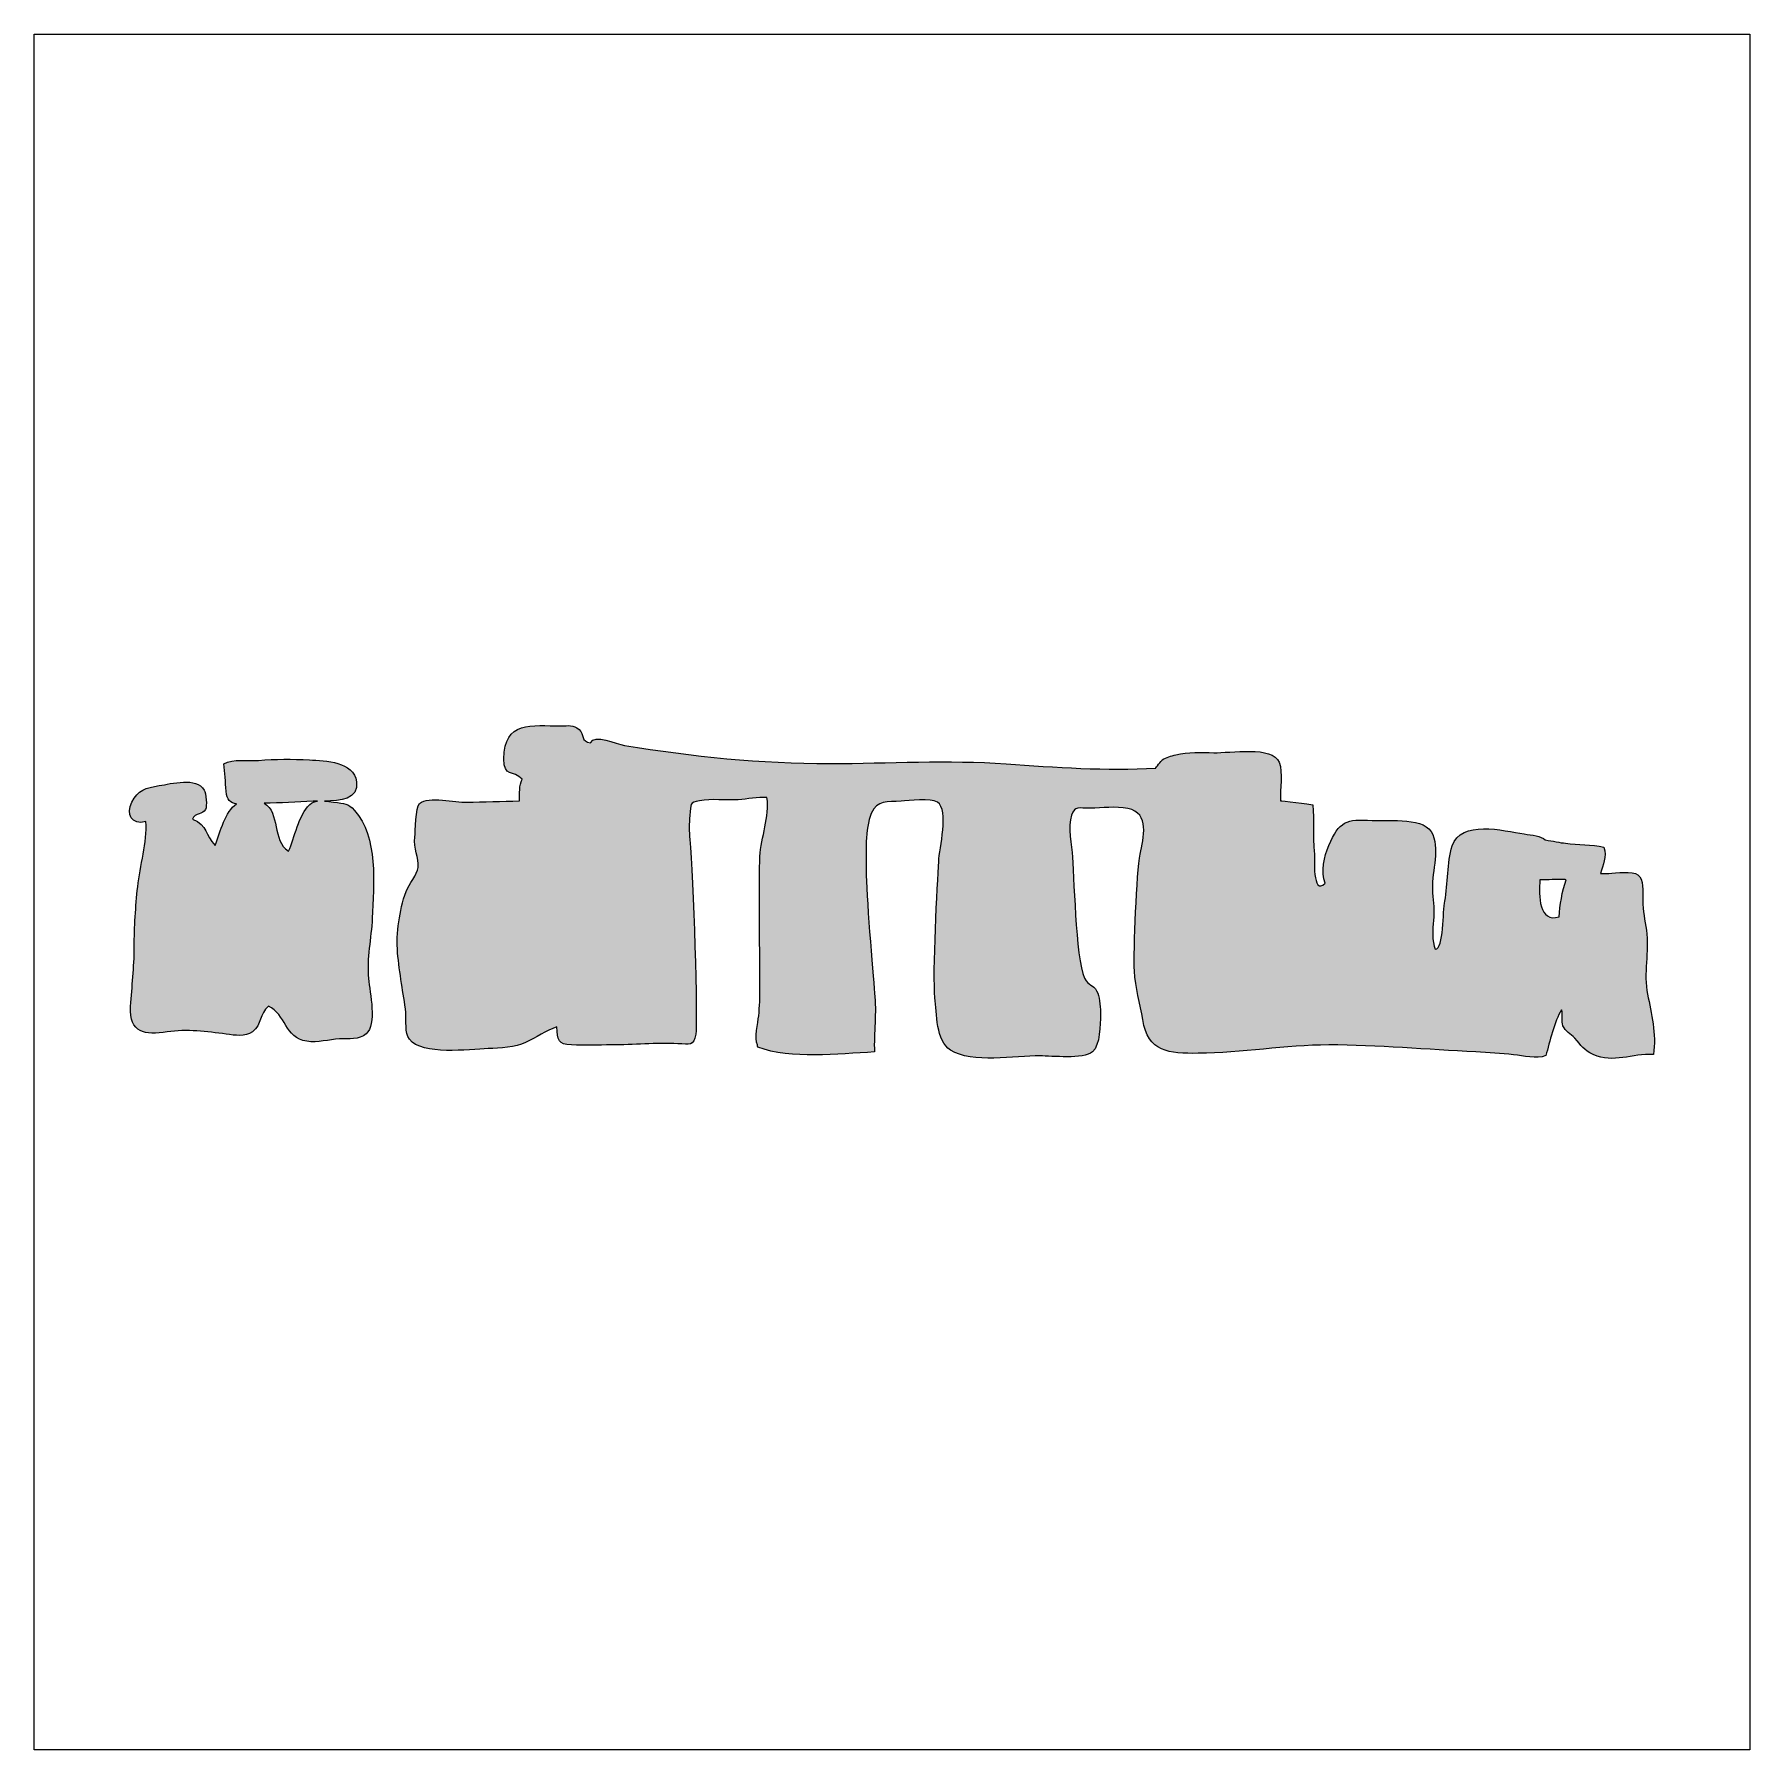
# Model space of a CAD drawing. Header units: inches. Extents: x 0 to 114, y 0 to 114.
import ezdxf

# ---------------------------------------------------------------- set-up
doc = ezdxf.new("R2010")
doc.units = ezdxf.units.IN
doc.header["$MEASUREMENT"] = 0
doc.layers.add('Image Background', color=7, linetype='Continuous')
doc.layers.add('Layer 1', color=7, linetype='Continuous')
picture_1 = doc.add_image_def('image1.png', size_in_pixel=(1350, 1350))

msp = doc.modelspace()

# ---------------------------------------------------------------- hatches: boundary and pattern name
at = {"layer": 'Layer 1', "true_color": 0x929d79}
h = msp.add_hatch(color=252, dxfattribs=at)
h.dxf.hatch_style = 2
edge = h.paths.add_edge_path()
edge.add_spline(control_points=[(107.49, 50.34), (107.21, 51.7), (107.61, 53.19), (107.42, 54.6), (107.32, 55.3), (107.17, 55.86), (107.17, 56.62), (107.18, 57.17), (107.25, 58.02), (106.85, 58.3), (106.49, 58.56), (105.38, 58.41), (104.92, 58.39), (104.75, 58.38), (104.56, 58.38), (104.37, 58.38), (104.48, 58.97), (104.82, 59.48), (104.59, 60.14), (103.74, 60.32), (102.88, 60.31), (102.02, 60.4), (101.69, 60.43), (101.17, 60.55), (100.68, 60.62), (100.39, 60.9), (99.81, 60.94), (99.27, 61.02), (97.88, 61.25), (95.04, 61.96), (94.48, 60.22), (94.11, 59.08), (94.22, 57.72), (93.98, 56.54), (93.85, 55.92), (93.93, 53.34), (93.35, 53.33), (93.12, 53.89), (93.17, 54.65), (93.23, 55.25), (93.3, 55.92), (93.22, 56.47), (93.17, 57.09), (93.06, 58.36), (93.65, 59.79), (93.19, 60.98), (92.72, 62.17), (90.37, 61.85), (89.15, 61.92), (87.4, 62.03), (86.96, 61.87), (86.25, 60.24), (85.95, 59.54), (85.71, 58.49), (86.02, 57.74), (85.13, 56.84), (85.32, 59.47), (85.29, 59.83), (85.19, 60.87), (85.28, 61.91), (85.19, 62.96), (85.03, 63.01), (83.04, 63.25), (83.04, 63.23), (83, 64.02), (83.21, 65.06), (82.95, 65.79), (82.55, 66.92), (79.64, 66.4), (78.59, 66.43), (77.76, 66.45), (76.88, 66.48), (76.06, 66.29), (75.76, 66.22), (75.41, 66.14), (75.16, 65.95), (75.11, 65.91), (74.69, 65.4), (74.73, 65.4), (71.45, 65.21), (68.01, 65.46), (64.76, 65.69), (60.89, 65.97), (56.93, 65.71), (53.02, 65.71), (48.37, 65.71), (43.9, 66.17), (39.33, 66.92), (38.74, 67.02), (37.32, 67.7), (37.07, 67.09), (36.4, 67.17), (36.66, 67.66), (36.3, 67.98), (35.92, 68.32), (35.56, 68.22), (35.13, 68.22), (33.09, 68.22), (31.32, 68.59), (31.29, 66.03), (31.27, 64.76), (31.91, 65.31), (32.5, 64.66), (32.29, 64.23), (32.35, 63.73), (32.32, 63.23), (31.14, 63.17), (29.97, 63.18), (28.79, 63.13), (28.08, 63.11), (26.27, 63.57), (25.67, 63.04), (25.4, 62.79), (25.41, 61.19), (25.35, 60.8), (25.24, 60.07), (25.64, 59.43), (25.57, 58.79), (25.52, 58.29), (24.96, 57.69), (24.77, 57.18), (24.53, 56.54), (24.39, 55.83), (24.28, 55.17), (24.05, 53.74), (24.26, 52.47), (24.47, 51.06), (24.56, 50.42), (24.69, 49.77), (24.75, 49.13), (24.8, 48.61), (24.67, 47.75), (24.99, 47.34), (25.85, 46.25), (28.96, 46.66), (30.24, 46.72), (31.04, 46.75), (32.04, 46.79), (32.74, 47.12), (33.44, 47.44), (34.09, 47.93), (34.81, 48.16), (34.87, 47.27), (34.89, 47), (35.79, 46.96), (36.68, 46.92), (37.57, 46.96), (38.45, 46.96), (39.94, 46.96), (41.41, 47.12), (42.88, 47.04), (43.68, 47), (43.92, 46.85), (44.08, 47.68), (44.21, 48.35), (43.92, 58.28), (43.68, 60.64), (43.62, 61.21), (43.63, 61.68), (43.68, 62.25), (43.76, 63.01), (43.64, 63.12), (44.32, 63.23), (45.13, 63.37), (46.07, 63.26), (46.9, 63.29), (47.52, 63.32), (48.2, 63.52), (48.82, 63.44), (49.02, 62.2), (48.41, 60.78), (48.35, 59.51), (48.27, 58.05), (48.35, 52.28), (48.35, 50.82), (48.35, 50.16), (48.33, 49.51), (48.27, 48.89), (48.22, 48.43), (47.97, 47.4), (48.19, 46.96), (48.17, 46.91), (48.18, 46.86), (48.2, 46.81), (50.47, 45.98), (53.5, 46.37), (55.98, 46.49), (55.93, 47.76), (56.13, 49.11), (55.99, 50.42), (55.86, 51.78), (55.43, 57.19), (55.43, 58.55), (55.43, 59.71), (55.33, 61.34), (55.77, 62.39), (56.16, 63.3), (56.85, 63.16), (57.76, 63.2), (58.27, 63.22), (59.73, 63.44), (60.18, 63.14), (60.98, 62.6), (60.3, 60.04), (60.26, 59.19), (60.18, 57.7), (59.85, 51.69), (60.01, 50.1), (60.12, 49.06), (60.09, 47.23), (61.04, 46.62), (62.48, 45.7), (65.36, 46.24), (67.01, 46.23), (67.8, 46.23), (69.89, 45.98), (70.52, 46.51), (71.01, 46.91), (71.04, 48.37), (71.04, 48.97), (71.04, 49.38), (71.01, 50.02), (70.86, 50.4), (70.67, 50.92), (70.37, 50.88), (70.08, 51.22), (69.44, 51.97), (69.29, 57.67), (69.18, 59.47), (69.13, 60.24), (68.84, 61.52), (69.11, 62.26), (69.35, 62.93), (69.6, 62.72), (70.34, 62.73), (71.18, 62.74), (72.04, 62.89), (72.87, 62.71), (74.35, 62.4), (73.91, 60.77), (73.69, 59.67), (73.45, 58.46), (73.23, 53.24), (73.3, 51.87), (73.35, 50.8), (73.7, 49.69), (73.86, 48.65), (74.2, 46.47), (75.6, 46.38), (77.56, 46.4), (80.47, 46.42), (83.35, 46.96), (86.25, 46.96), (89.51, 46.96), (92.83, 46.65), (96.05, 46.49), (96.91, 46.45), (97.73, 46.4), (98.56, 46.31), (99.24, 46.24), (100.07, 45.99), (100.72, 46.25), (100.99, 47.15), (101.26, 48.55), (101.77, 49.29), (101.86, 48.97), (101.75, 48.54), (101.86, 48.24), (102.02, 47.83), (102.37, 47.73), (102.65, 47.42), (103.11, 46.9), (103.19, 46.63), (103.88, 46.32), (105.24, 45.71), (106.44, 46.39), (107.89, 46.33), (108.09, 47.7), (107.76, 49.04), (107.49, 50.34)], knot_values=[0, 0, 0, 0, 1, 1, 1, 2, 2, 2, 3, 3, 3, 4, 4, 4, 5, 5, 5, 6, 6, 6, 7, 7, 7, 8, 8, 8, 9, 9, 9, 10, 10, 10, 11, 11, 11, 12, 12, 12, 13, 13, 13, 14, 14, 14, 15, 15, 15, 16, 16, 16, 17, 17, 17, 18, 18, 18, 19, 19, 19, 20, 20, 20, 21, 21, 21, 22, 22, 22, 23, 23, 23, 24, 24, 24, 25, 25, 25, 26, 26, 26, 27, 27, 27, 28, 28, 28, 29, 29, 29, 30, 30, 30, 31, 31, 31, 32, 32, 32, 33, 33, 33, 34, 34, 34, 35, 35, 35, 36, 36, 36, 37, 37, 37, 38, 38, 38, 39, 39, 39, 40, 40, 40, 41, 41, 41, 42, 42, 42, 43, 43, 43, 44, 44, 44, 45, 45, 45, 46, 46, 46, 47, 47, 47, 48, 48, 48, 49, 49, 49, 50, 50, 50, 51, 51, 51, 52, 52, 52, 53, 53, 53, 54, 54, 54, 55, 55, 55, 56, 56, 56, 57, 57, 57, 58, 58, 58, 59, 59, 59, 60, 60, 60, 61, 61, 61, 62, 62, 62, 63, 63, 63, 64, 64, 64, 65, 65, 65, 66, 66, 66, 67, 67, 67, 68, 68, 68, 69, 69, 69, 70, 70, 70, 71, 71, 71, 72, 72, 72, 73, 73, 73, 74, 74, 74, 75, 75, 75, 76, 76, 76, 77, 77, 77, 78, 78, 78, 79, 79, 79, 80, 80, 80, 81, 81, 81, 82, 82, 82, 83, 83, 83, 84, 84, 84, 85, 85, 85, 86, 86, 86, 87, 87, 87, 88, 88, 88, 89, 89, 89, 90, 90, 90, 91, 91, 91, 92, 92, 92, 93, 93, 93, 93], degree=3, periodic=1)
edge = h.paths.add_edge_path()
edge.add_spline(control_points=[(101.61, 55.5), (100.24, 55.06), (100.24, 56.91), (100.32, 57.96), (100.86, 57.95), (101.42, 58.01), (101.94, 57.98), (101.98, 57.98), (102.03, 57.98), (102.07, 57.97), (101.81, 57.23), (101.63, 56.22), (101.61, 55.5)], knot_values=[0, 0, 0, 0, 1, 1, 1, 2, 2, 2, 3, 3, 3, 4, 4, 4, 4], degree=3, periodic=1)
h = msp.add_hatch(color=252, dxfattribs=at)
h.dxf.hatch_style = 2
edge = h.paths.add_edge_path()
edge.add_spline(control_points=[(19.94, 63.13), (19.74, 63.15), (19.53, 63.19), (19.33, 63.21), (20.37, 63.22), (21.64, 63.31), (21.47, 64.5), (21.28, 65.84), (19.41, 65.89), (18.33, 65.95), (17.2, 66.01), (16.06, 66.01), (14.93, 65.92), (14.22, 65.86), (13.27, 66.04), (12.63, 65.7), (12.69, 65.11), (12.74, 64.49), (12.78, 63.86), (12.81, 63.26), (13.09, 63.08), (13.47, 63.03), (12.7, 62.49), (12.42, 61.22), (12.04, 60.25), (11.35, 60.94), (11.62, 61.6), (10.53, 62), (10.73, 62.45), (11.23, 62.3), (11.41, 62.65), (11.53, 62.86), (11.43, 63.74), (11.32, 63.94), (10.81, 64.83), (9.13, 64.36), (8.33, 64.24), (7.45, 64.11), (6.88, 63.92), (6.5, 63.13), (6.12, 62.35), (6.46, 61.59), (7.43, 61.84), (7.55, 60.5), (7.02, 58.86), (6.89, 57.5), (6.75, 56.17), (6.66, 54.84), (6.66, 53.48), (6.66, 52.11), (6.5, 50.86), (6.42, 49.53), (6.31, 47.73), (7.39, 47.61), (8.85, 47.83), (10.17, 48.02), (11.48, 47.86), (12.78, 47.68), (13.4, 47.6), (14.04, 47.48), (14.54, 47.84), (15.16, 48.29), (15.01, 49.05), (15.6, 49.54), (16.77, 49.02), (16.66, 47.43), (18.15, 47.2), (18.9, 47.08), (19.62, 47.33), (20.34, 47.36), (20.93, 47.39), (21.65, 47.28), (22.11, 47.69), (22.83, 48.32), (22.37, 50.41), (22.27, 51.38), (22.14, 52.75), (22.45, 54.05), (22.52, 55.41), (22.62, 57.61), (22.92, 60.87), (21.33, 62.59), (20.88, 63.07), (20.73, 63.05), (19.94, 63.13)], knot_values=[0, 0, 0, 0, 1, 1, 1, 2, 2, 2, 3, 3, 3, 4, 4, 4, 5, 5, 5, 6, 6, 6, 7, 7, 7, 8, 8, 8, 9, 9, 9, 10, 10, 10, 11, 11, 11, 12, 12, 12, 13, 13, 13, 14, 14, 14, 15, 15, 15, 16, 16, 16, 17, 17, 17, 18, 18, 18, 19, 19, 19, 20, 20, 20, 21, 21, 21, 22, 22, 22, 23, 23, 23, 24, 24, 24, 25, 25, 25, 26, 26, 26, 27, 27, 27, 28, 28, 28, 28], degree=3, periodic=1)
edge = h.paths.add_edge_path()
edge.add_spline(control_points=[(18.35, 62.97), (17.59, 62.29), (17.36, 60.74), (16.94, 59.87), (15.81, 60.6), (16.41, 62.43), (15.31, 63.06), (16.41, 63.08), (17.49, 63.14), (18.57, 63.2), (18.66, 63.2), (18.76, 63.2), (18.87, 63.2), (18.68, 63.18), (18.5, 63.11), (18.35, 62.97)], knot_values=[0, 0, 0, 0, 1, 1, 1, 2, 2, 2, 3, 3, 3, 4, 4, 4, 5, 5, 5, 5], degree=3, periodic=1)

# ---------------------------------------------------------------- linework, layer by layer
at = {"layer": 'Layer 1', "lineweight": 0}
for points, knots in [([(107.49, 50.34), (107.21, 51.7), (107.61, 53.19), (107.42, 54.6), (107.32, 55.3), (107.17, 55.86), (107.17, 56.62), (107.18, 57.17), (107.25, 58.02), (106.85, 58.3), (106.49, 58.56), (105.38, 58.41), (104.92, 58.39), (104.75, 58.38), (104.56, 58.38), (104.37, 58.38), (104.48, 58.97), (104.82, 59.48), (104.59, 60.14), (103.74, 60.32), (102.88, 60.31), (102.02, 60.4), (101.69, 60.43), (101.17, 60.55), (100.68, 60.62), (100.39, 60.9), (99.81, 60.94), (99.27, 61.02), (97.88, 61.25), (95.04, 61.96), (94.48, 60.22), (94.11, 59.08), (94.22, 57.72), (93.98, 56.54), (93.85, 55.92), (93.93, 53.34), (93.35, 53.33), (93.12, 53.89), (93.17, 54.65), (93.23, 55.25), (93.3, 55.92), (93.22, 56.47), (93.17, 57.09), (93.06, 58.36), (93.65, 59.79), (93.19, 60.98), (92.72, 62.17), (90.37, 61.85), (89.15, 61.92), (87.4, 62.03), (86.96, 61.87), (86.25, 60.24), (85.95, 59.54), (85.71, 58.49), (86.02, 57.74), (85.13, 56.84), (85.32, 59.47), (85.29, 59.83), (85.19, 60.87), (85.28, 61.91), (85.19, 62.96), (85.03, 63.01), (83.04, 63.25), (83.04, 63.23), (83, 64.02), (83.21, 65.06), (82.95, 65.79), (82.55, 66.92), (79.64, 66.4), (78.59, 66.43), (77.76, 66.45), (76.88, 66.48), (76.06, 66.29), (75.76, 66.22), (75.41, 66.14), (75.16, 65.95), (75.11, 65.91), (74.69, 65.4), (74.73, 65.4), (71.45, 65.21), (68.01, 65.46), (64.76, 65.69), (60.89, 65.97), (56.93, 65.71), (53.02, 65.71), (48.37, 65.71), (43.9, 66.17), (39.33, 66.92), (38.74, 67.02), (37.32, 67.7), (37.07, 67.09), (36.4, 67.17), (36.66, 67.66), (36.3, 67.98), (35.92, 68.32), (35.56, 68.22), (35.13, 68.22), (33.09, 68.22), (31.32, 68.59), (31.29, 66.03), (31.27, 64.76), (31.91, 65.31), (32.5, 64.66), (32.29, 64.23), (32.35, 63.73), (32.32, 63.23), (31.14, 63.17), (29.97, 63.18), (28.79, 63.13), (28.08, 63.11), (26.27, 63.57), (25.67, 63.04), (25.4, 62.79), (25.41, 61.19), (25.35, 60.8), (25.24, 60.07), (25.64, 59.43), (25.57, 58.79), (25.52, 58.29), (24.96, 57.69), (24.77, 57.18), (24.53, 56.54), (24.39, 55.83), (24.28, 55.17), (24.05, 53.74), (24.26, 52.47), (24.47, 51.06), (24.56, 50.42), (24.69, 49.77), (24.75, 49.13), (24.8, 48.61), (24.67, 47.75), (24.99, 47.34), (25.85, 46.25), (28.96, 46.66), (30.24, 46.72), (31.04, 46.75), (32.04, 46.79), (32.74, 47.12), (33.44, 47.44), (34.09, 47.93), (34.81, 48.16), (34.87, 47.27), (34.89, 47), (35.79, 46.96), (36.68, 46.92), (37.57, 46.96), (38.45, 46.96), (39.94, 46.96), (41.41, 47.12), (42.88, 47.04), (43.68, 47), (43.92, 46.85), (44.08, 47.68), (44.21, 48.35), (43.92, 58.28), (43.68, 60.64), (43.62, 61.21), (43.63, 61.68), (43.68, 62.25), (43.76, 63.01), (43.64, 63.12), (44.32, 63.23), (45.13, 63.37), (46.07, 63.26), (46.9, 63.29), (47.52, 63.32), (48.2, 63.52), (48.82, 63.44), (49.02, 62.2), (48.41, 60.78), (48.35, 59.51), (48.27, 58.05), (48.35, 52.28), (48.35, 50.82), (48.35, 50.16), (48.33, 49.51), (48.27, 48.89), (48.22, 48.43), (47.97, 47.4), (48.19, 46.96), (48.17, 46.91), (48.18, 46.86), (48.2, 46.81), (50.47, 45.98), (53.5, 46.37), (55.98, 46.49), (55.93, 47.76), (56.13, 49.11), (55.99, 50.42), (55.86, 51.78), (55.43, 57.19), (55.43, 58.55), (55.43, 59.71), (55.33, 61.34), (55.77, 62.39), (56.16, 63.3), (56.85, 63.16), (57.76, 63.2), (58.27, 63.22), (59.73, 63.44), (60.18, 63.14), (60.98, 62.6), (60.3, 60.04), (60.26, 59.19), (60.18, 57.7), (59.85, 51.69), (60.01, 50.1), (60.12, 49.06), (60.09, 47.23), (61.04, 46.62), (62.48, 45.7), (65.36, 46.24), (67.01, 46.23), (67.8, 46.23), (69.89, 45.98), (70.52, 46.51), (71.01, 46.91), (71.04, 48.37), (71.04, 48.97), (71.04, 49.38), (71.01, 50.02), (70.86, 50.4), (70.67, 50.92), (70.37, 50.88), (70.08, 51.22), (69.44, 51.97), (69.29, 57.67), (69.18, 59.47), (69.13, 60.24), (68.84, 61.52), (69.11, 62.26), (69.35, 62.93), (69.6, 62.72), (70.34, 62.73), (71.18, 62.74), (72.04, 62.89), (72.87, 62.71), (74.35, 62.4), (73.91, 60.77), (73.69, 59.67), (73.45, 58.46), (73.23, 53.24), (73.3, 51.87), (73.35, 50.8), (73.7, 49.69), (73.86, 48.65), (74.2, 46.47), (75.6, 46.38), (77.56, 46.4), (80.47, 46.42), (83.35, 46.96), (86.25, 46.96), (89.51, 46.96), (92.83, 46.65), (96.05, 46.49), (96.91, 46.45), (97.73, 46.4), (98.56, 46.31), (99.24, 46.24), (100.07, 45.99), (100.72, 46.25), (100.99, 47.15), (101.26, 48.55), (101.77, 49.29), (101.86, 48.97), (101.75, 48.54), (101.86, 48.24), (102.02, 47.83), (102.37, 47.73), (102.65, 47.42), (103.11, 46.9), (103.19, 46.63), (103.88, 46.32), (105.24, 45.71), (106.44, 46.39), (107.89, 46.33), (108.09, 47.7), (107.76, 49.04), (107.49, 50.34)], [0, 0, 0, 0, 1, 1, 1, 2, 2, 2, 3, 3, 3, 4, 4, 4, 5, 5, 5, 6, 6, 6, 7, 7, 7, 8, 8, 8, 9, 9, 9, 10, 10, 10, 11, 11, 11, 12, 12, 12, 13, 13, 13, 14, 14, 14, 15, 15, 15, 16, 16, 16, 17, 17, 17, 18, 18, 18, 19, 19, 19, 20, 20, 20, 21, 21, 21, 22, 22, 22, 23, 23, 23, 24, 24, 24, 25, 25, 25, 26, 26, 26, 27, 27, 27, 28, 28, 28, 29, 29, 29, 30, 30, 30, 31, 31, 31, 32, 32, 32, 33, 33, 33, 34, 34, 34, 35, 35, 35, 36, 36, 36, 37, 37, 37, 38, 38, 38, 39, 39, 39, 40, 40, 40, 41, 41, 41, 42, 42, 42, 43, 43, 43, 44, 44, 44, 45, 45, 45, 46, 46, 46, 47, 47, 47, 48, 48, 48, 49, 49, 49, 50, 50, 50, 51, 51, 51, 52, 52, 52, 53, 53, 53, 54, 54, 54, 55, 55, 55, 56, 56, 56, 57, 57, 57, 58, 58, 58, 59, 59, 59, 60, 60, 60, 61, 61, 61, 62, 62, 62, 63, 63, 63, 64, 64, 64, 65, 65, 65, 66, 66, 66, 67, 67, 67, 68, 68, 68, 69, 69, 69, 70, 70, 70, 71, 71, 71, 72, 72, 72, 73, 73, 73, 74, 74, 74, 75, 75, 75, 76, 76, 76, 77, 77, 77, 78, 78, 78, 79, 79, 79, 80, 80, 80, 81, 81, 81, 82, 82, 82, 83, 83, 83, 84, 84, 84, 85, 85, 85, 86, 86, 86, 87, 87, 87, 88, 88, 88, 89, 89, 89, 90, 90, 90, 91, 91, 91, 92, 92, 92, 93, 93, 93, 93]), ([(19.94, 63.13), (19.74, 63.15), (19.53, 63.19), (19.33, 63.21), (20.37, 63.22), (21.64, 63.31), (21.47, 64.5), (21.28, 65.84), (19.41, 65.89), (18.33, 65.95), (17.2, 66.01), (16.06, 66.01), (14.93, 65.92), (14.22, 65.86), (13.27, 66.04), (12.63, 65.7), (12.69, 65.11), (12.74, 64.49), (12.78, 63.86), (12.81, 63.26), (13.09, 63.08), (13.47, 63.03), (12.7, 62.49), (12.42, 61.22), (12.04, 60.25), (11.35, 60.94), (11.62, 61.6), (10.53, 62), (10.73, 62.45), (11.23, 62.3), (11.41, 62.65), (11.53, 62.86), (11.43, 63.74), (11.32, 63.94), (10.81, 64.83), (9.13, 64.36), (8.33, 64.24), (7.45, 64.11), (6.88, 63.92), (6.5, 63.13), (6.12, 62.35), (6.46, 61.59), (7.43, 61.84), (7.55, 60.5), (7.02, 58.86), (6.89, 57.5), (6.75, 56.17), (6.66, 54.84), (6.66, 53.48), (6.66, 52.11), (6.5, 50.86), (6.42, 49.53), (6.31, 47.73), (7.39, 47.61), (8.85, 47.83), (10.17, 48.02), (11.48, 47.86), (12.78, 47.68), (13.4, 47.6), (14.04, 47.48), (14.54, 47.84), (15.16, 48.29), (15.01, 49.05), (15.6, 49.54), (16.77, 49.02), (16.66, 47.43), (18.15, 47.2), (18.9, 47.08), (19.62, 47.33), (20.34, 47.36), (20.93, 47.39), (21.65, 47.28), (22.11, 47.69), (22.83, 48.32), (22.37, 50.41), (22.27, 51.38), (22.14, 52.75), (22.45, 54.05), (22.52, 55.41), (22.62, 57.61), (22.92, 60.87), (21.33, 62.59), (20.88, 63.07), (20.73, 63.05), (19.94, 63.13)], [0, 0, 0, 0, 1, 1, 1, 2, 2, 2, 3, 3, 3, 4, 4, 4, 5, 5, 5, 6, 6, 6, 7, 7, 7, 8, 8, 8, 9, 9, 9, 10, 10, 10, 11, 11, 11, 12, 12, 12, 13, 13, 13, 14, 14, 14, 15, 15, 15, 16, 16, 16, 17, 17, 17, 18, 18, 18, 19, 19, 19, 20, 20, 20, 21, 21, 21, 22, 22, 22, 23, 23, 23, 24, 24, 24, 25, 25, 25, 26, 26, 26, 27, 27, 27, 28, 28, 28, 28]), ([(18.35, 62.97), (17.59, 62.29), (17.36, 60.74), (16.94, 59.87), (15.81, 60.6), (16.41, 62.43), (15.31, 63.06), (16.41, 63.08), (17.49, 63.14), (18.57, 63.2), (18.66, 63.2), (18.76, 63.2), (18.87, 63.2), (18.68, 63.18), (18.5, 63.11), (18.35, 62.97)], [0, 0, 0, 0, 1, 1, 1, 2, 2, 2, 3, 3, 3, 4, 4, 4, 5, 5, 5, 5]), ([(101.61, 55.5), (100.24, 55.06), (100.24, 56.91), (100.32, 57.96), (100.86, 57.95), (101.42, 58.01), (101.94, 57.98), (101.98, 57.98), (102.03, 57.98), (102.07, 57.97), (101.81, 57.23), (101.63, 56.22), (101.61, 55.5)], [0, 0, 0, 0, 1, 1, 1, 2, 2, 2, 3, 3, 3, 4, 4, 4, 4])]:
    msp.add_open_spline(points, degree=3, knots=knots, dxfattribs=at)

# ---------------------------------------------------------------- pictures from other files: only their frames are drawn
at = {"layer": 'Image Background'}
image = msp.add_image(picture_1, insert=(0, 0), size_in_units=(114.3, 114.3), dxfattribs=at)

doc.saveas('drawing.dxf')
